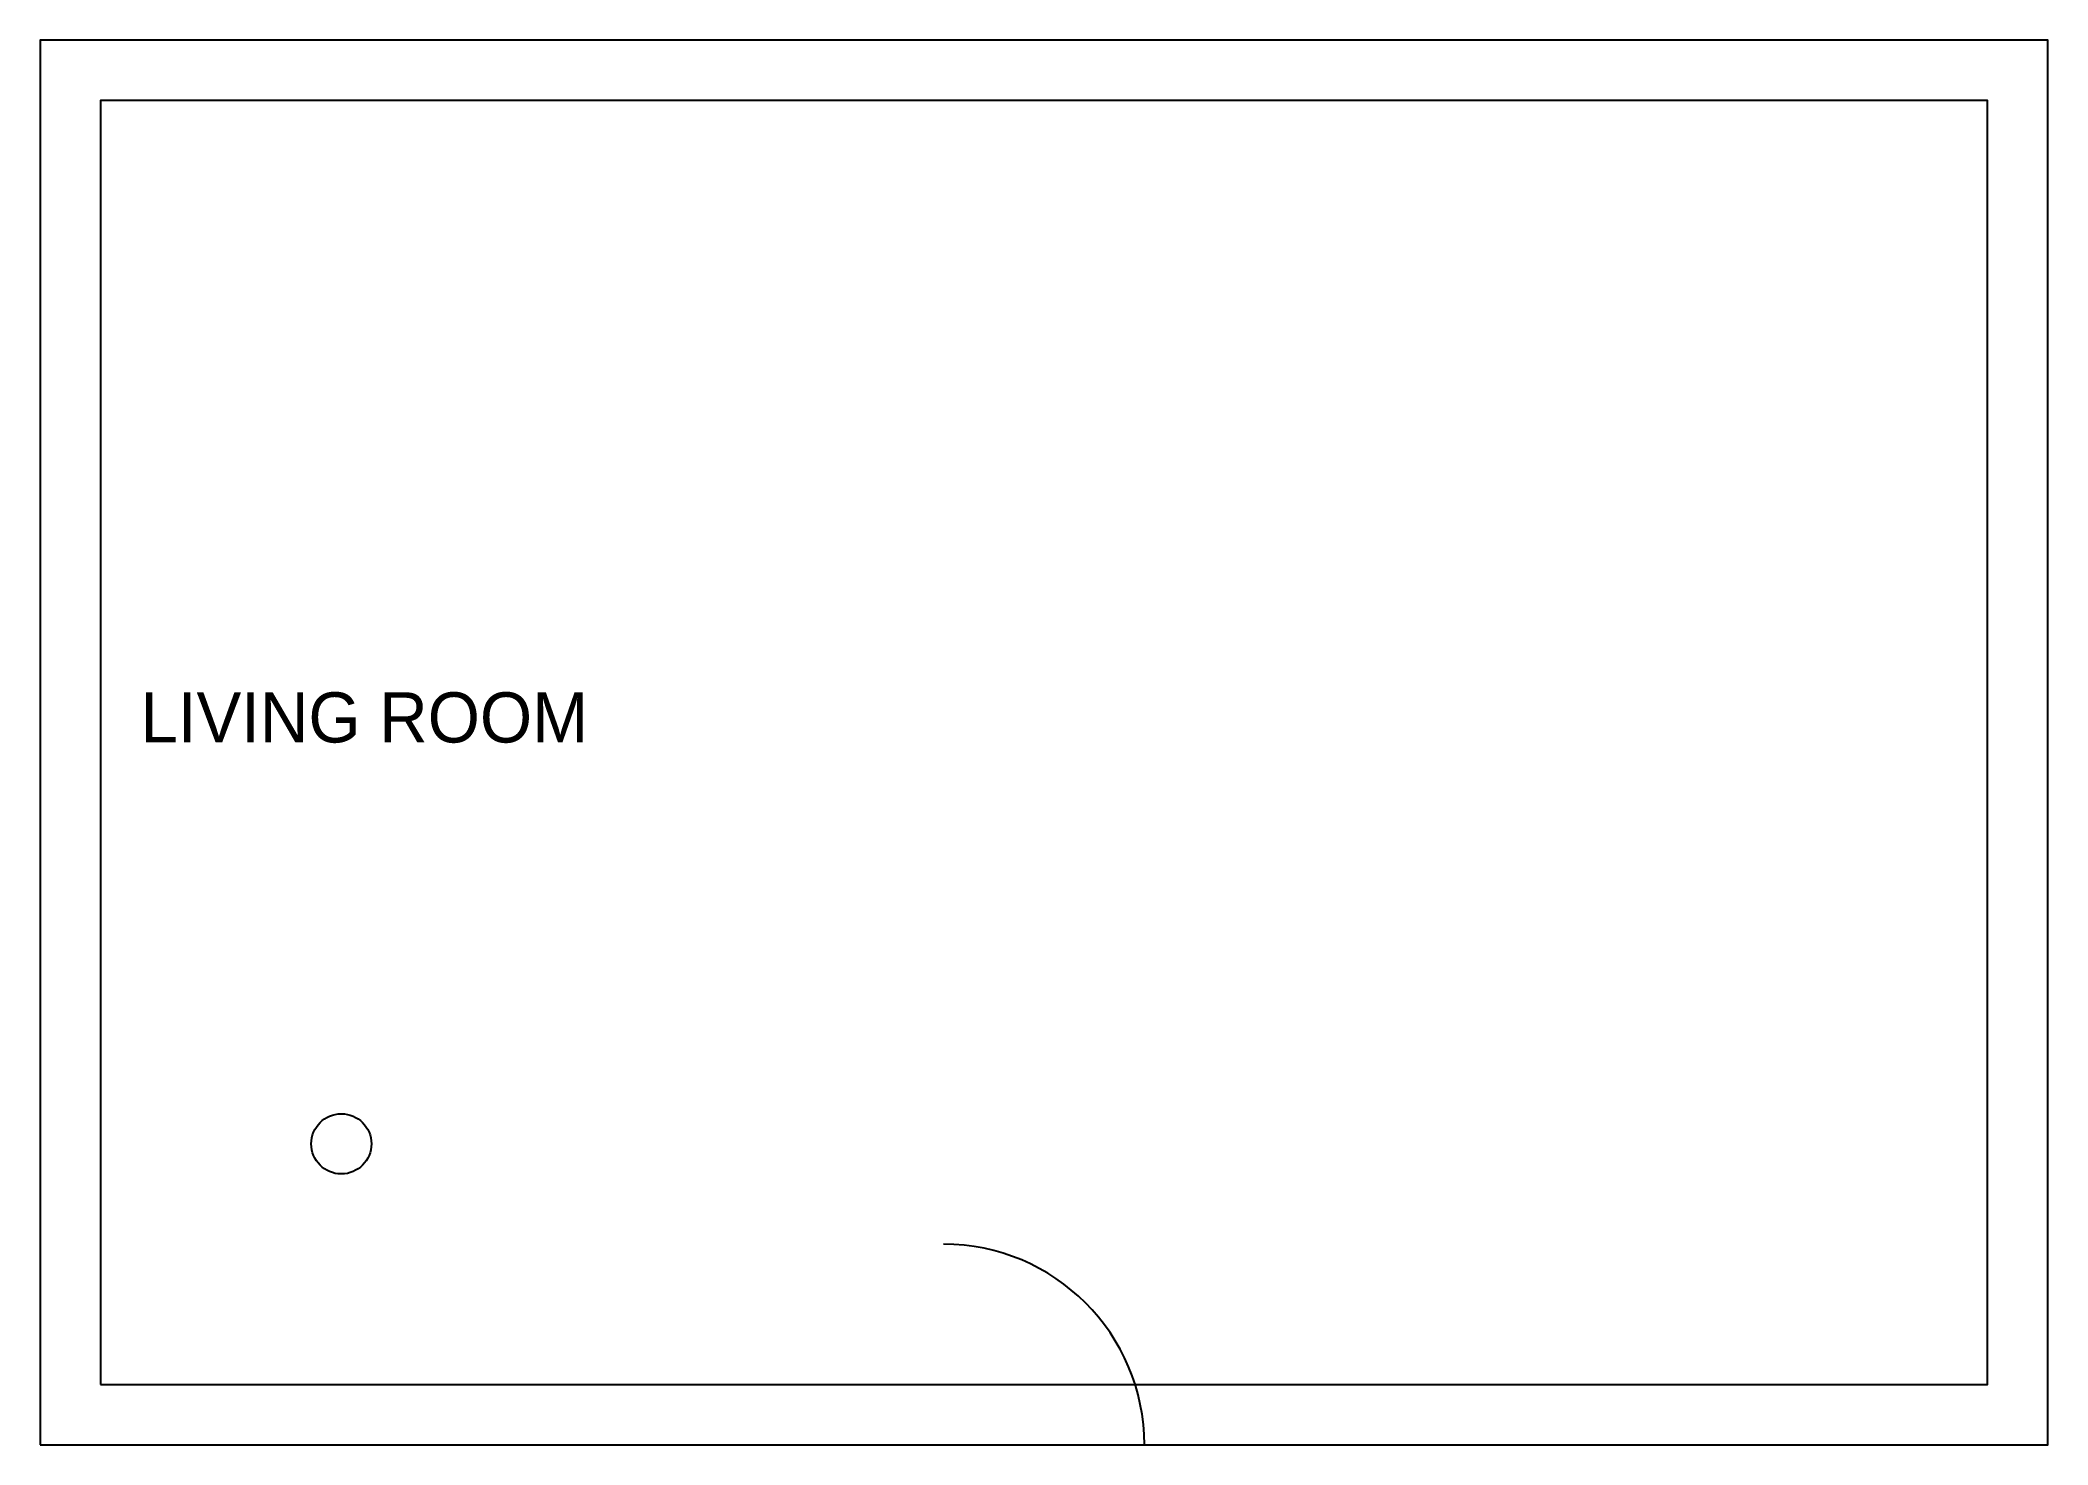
# Model space of a CAD drawing. Header units: millimetres. Extents: x 0 to 10000, y 0 to 7000.
import ezdxf

# ---------------------------------------------------------------- set-up
doc = ezdxf.new("R2010")
doc.units = ezdxf.units.MM
doc.layers.get('0').update_dxf_attribs({"linetype": 'CONTINUOUS'})
for name, color, linetype in [('A-COLS', 4, 'CONTINUOUS'), ('A-DOOR', 2, 'CONTINUOUS'), ('A-WALL', 1, 'CONTINUOUS'), ('A-WINDOW', 3, 'CONTINUOUS')]:
    doc.layers.add(name, color=color, linetype=linetype)

msp = doc.modelspace()

# ---------------------------------------------------------------- linework, layer by layer
at = {"layer": 'A-COLS'}
msp.add_circle((1500, 1500), 150, dxfattribs=at)
at = {"layer": 'A-DOOR'}
msp.add_line((4500, 0), (5500, 0), dxfattribs=at)
msp.add_arc((4500, 0), 1000, 0, 90, dxfattribs=at)
at = {"layer": 'A-WALL'}
for points in [[(0, 0), (10000, 0), (10000, 7000), (0, 7000)], [(300, 300), (9700, 300), (9700, 6700), (300, 6700)]]:
    msp.add_lwpolyline(points, close=True, dxfattribs=at)
at = {"layer": 'A-WINDOW'}
msp.add_line((2000, 0), (3500, 0), dxfattribs=at)

# ---------------------------------------------------------------- texts
msp.add_text('LIVING ROOM', height=250).set_placement((500, 3500))

doc.saveas('drawing.dxf')
